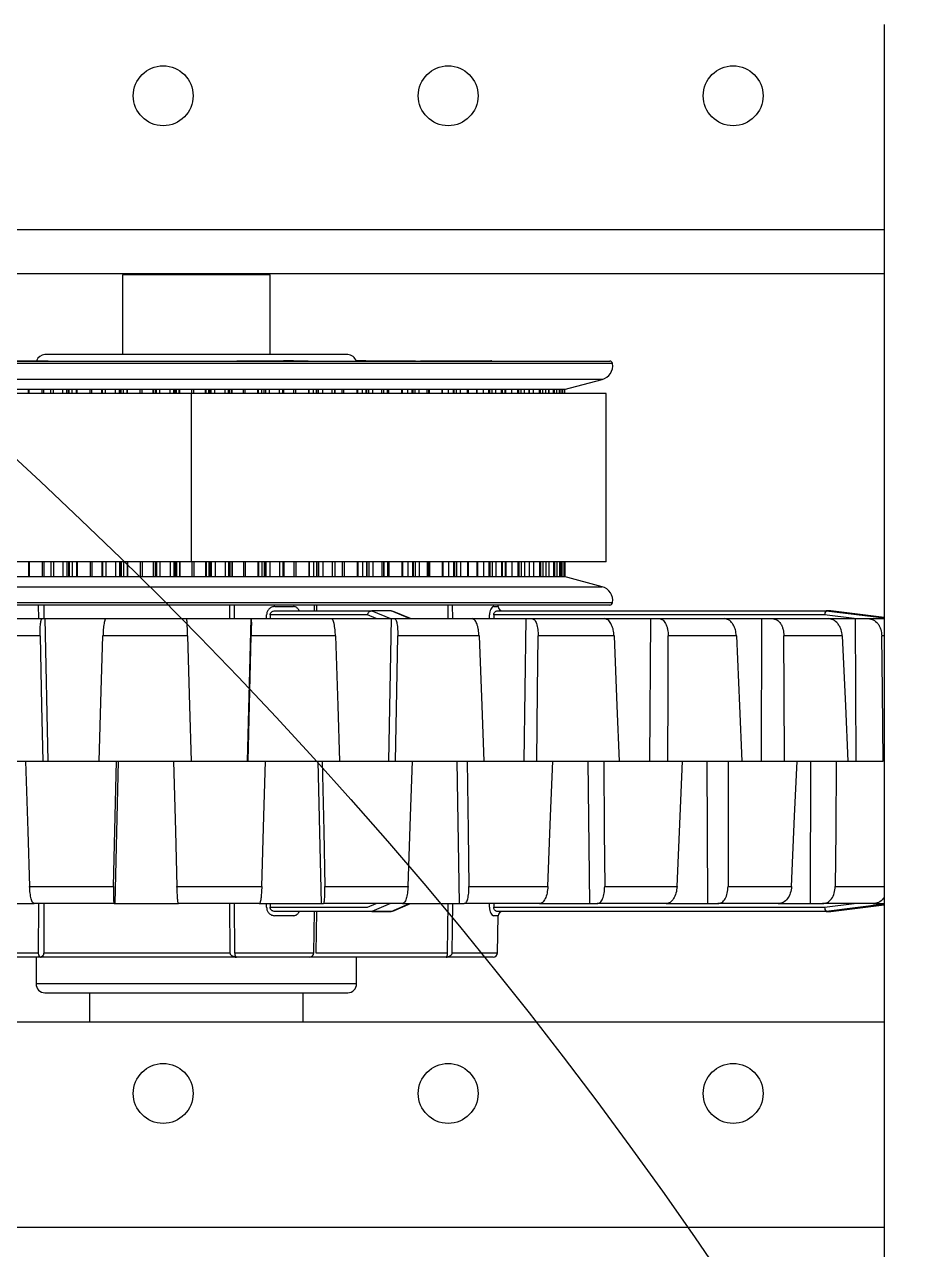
# Model space of a CAD drawing. Header units: inches. Extents: x 0 to 11, y 0 to 8.4.
# Drawn here: x 5.054 to 5.3166, y 6.4879 to 6.846 of the extents above; entities that cross this region are included whole.
import ezdxf

# ---------------------------------------------------------------- set-up
doc = ezdxf.new("R2010")
doc.units = ezdxf.units.IN
doc.header["$MEASUREMENT"] = 0
doc.layers.add('OBJ', color=50, linetype='Continuous')

msp = doc.modelspace()

# ---------------------------------------------------------------- linework, layer by layer
at = {"color": 7, "linetype": 'Continuous', "lineweight": 25}
for p, q in [((5.30534644, 6.84597753), (5.30534644, 4.59597753)), ((5.30534644, 6.78597753), (2.96701311, 6.78597753)), ((5.30534644, 6.77306086), (2.96701311, 6.77306086)), ((5.08260947, 6.77279003), (5.08260947, 6.74945669)), ((5.12577614, 6.77279003), (5.08260947, 6.77279003)), ((5.08856781, 6.77306086), (5.08856781, 6.77279003)), ((5.11981781, 6.77279003), (5.11981781, 6.77306086)), ((5.12577614, 6.74945669), (5.12577614, 6.77279003)), ((4.9833032, 6.74758169), (5.22508241, 6.74758169)), ((5.04631008, 6.74766503), (5.05524028, 6.74766503)), ((5.05524028, 6.74766503), (5.06087146, 6.74766503)), ((5.14846364, 6.74945669), (5.05992197, 6.74945669)), ((5.1160362, 6.74766503), (5.1208217, 6.74766503)), ((5.1208217, 6.74766503), (5.12968375, 6.74766503)), ((5.12968375, 6.74766503), (5.12974525, 6.74758853)), ((5.13227851, 6.74766503), (5.12968375, 6.74766503)), ((5.12974525, 6.74758169), (5.12974525, 6.74758853)), ((5.13264644, 6.74766503), (5.13227851, 6.74766503)), ((5.13264644, 6.74766503), (5.13685777, 6.74766503)), ((5.13270794, 6.74758853), (5.13264644, 6.74766503)), ((5.13270794, 6.74758169), (5.13270794, 6.74758853)), ((5.15139231, 6.74766503), (5.15095829, 6.74766503)), ((5.15376257, 6.74766503), (5.15133926, 6.74766503)), ((5.15369002, 6.74758853), (5.15376257, 6.74766503)), ((5.15369002, 6.74758169), (5.15369002, 6.74758853)), ((5.15376257, 6.74766503), (5.16269278, 6.74766503)), ((5.16269278, 6.74766503), (5.16832395, 6.74766503)), ((5.16969501, 6.74758853), (5.16982906, 6.74766503)), ((5.16982906, 6.74766503), (5.17454794, 6.74766503)), ((5.17454794, 6.74766503), (5.18495284, 6.74766503)), ((5.18495284, 6.74766503), (5.19037076, 6.74766503)), ((5.19037076, 6.74766503), (5.19050481, 6.74758853)), ((5.19052918, 6.74766503), (5.19037076, 6.74766503)), ((5.19050481, 6.74758169), (5.19050481, 6.74758853)), ((5.19066322, 6.74758853), (5.19052918, 6.74766503)), ((5.19066322, 6.74758169), (5.19066322, 6.74758853)), ((5.22256912, 6.74687578), (4.98247967, 6.74687578)), ((5.22590595, 6.74687578), (5.22256912, 6.74687578)), ((5.21961319, 6.742214), (4.98551893, 6.742214)), ((5.21179879, 6.73924836), (5.22286669, 6.742214)), ((5.22286669, 6.742214), (5.21961319, 6.742214)), ((5.10274798, 6.73806299), (4.49356937, 6.73806299)), ((5.06184395, 6.73924836), (5.05131486, 6.73924836)), ((5.05513147, 6.73806299), (5.05513147, 6.73924836)), ((5.0553063, 6.73806299), (5.0553063, 6.73924836)), ((5.05912715, 6.73806299), (5.05912715, 6.73924836)), ((5.05962019, 6.73806299), (5.05962019, 6.73924836)), ((5.06159915, 6.73924836), (5.06159915, 6.73806299)), ((5.06164137, 6.73806299), (5.06164137, 6.73924836)), ((5.06240251, 6.73924836), (5.06184395, 6.73924836)), ((5.0651555, 6.73924836), (5.06240251, 6.73924836)), ((5.06240251, 6.73806299), (5.06240251, 6.73924836)), ((5.06587333, 6.73924836), (5.0651555, 6.73924836)), ((5.0651555, 6.73806299), (5.0651555, 6.73924836)), ((5.07706056, 6.73924836), (5.06587333, 6.73924836)), ((5.06635785, 6.73806299), (5.06635785, 6.73924836)), ((5.06684508, 6.73806299), (5.06684508, 6.73924836)), ((5.06698154, 6.73806299), (5.06698154, 6.73924836)), ((5.06788697, 6.73806299), (5.06788697, 6.73924836)), ((5.06915724, 6.73806299), (5.06915724, 6.73924836)), ((5.06931945, 6.73806299), (5.06931945, 6.73924836)), ((5.07312558, 6.73806299), (5.07312558, 6.73924836)), ((5.07364944, 6.73806299), (5.07364944, 6.73924836)), ((5.0765266, 6.73806299), (5.0765266, 6.73924836)), ((5.07660251, 6.73806299), (5.07660251, 6.73924836)), ((5.07665569, 6.73806299), (5.07665569, 6.73924836)), ((5.07678758, 6.73806299), (5.07678758, 6.73924836)), ((5.0776807, 6.73924836), (5.07706056, 6.73924836)), ((5.08056886, 6.73924836), (5.0776807, 6.73924836)), ((5.0776807, 6.73806299), (5.0776807, 6.73924836)), ((5.08128779, 6.73924836), (5.08056886, 6.73924836)), ((5.08056886, 6.73806299), (5.08056886, 6.73924836)), ((5.09288325, 6.73924836), (5.08128779, 6.73924836)), ((5.08173566, 6.73806299), (5.08173566, 6.73924836)), ((5.08214939, 6.73806299), (5.08214939, 6.73924836)), ((5.08224519, 6.73806299), (5.08224519, 6.73924836)), ((5.082902, 6.73806299), (5.082902, 6.73924836)), ((5.08396565, 6.73806299), (5.08396565, 6.73924836)), ((5.08411161, 6.73806299), (5.08411161, 6.73924836)), ((5.087818, 6.73806299), (5.087818, 6.73924836)), ((5.08836098, 6.73806299), (5.08836098, 6.73924836)), ((5.09158175, 6.73806299), (5.09158175, 6.73924836)), ((5.0916826, 6.73806299), (5.0916826, 6.73924836)), ((5.09223145, 6.73806299), (5.09223145, 6.73924836)), ((5.09231507, 6.73806299), (5.09231507, 6.73924836)), ((5.092318, 6.73806299), (5.092318, 6.73924836)), ((5.09254597, 6.73806299), (5.09254597, 6.73924836)), ((5.09355111, 6.73924836), (5.09288325, 6.73924836)), ((5.09650995, 6.73924836), (5.09355111, 6.73924836)), ((5.09355111, 6.73806299), (5.09355111, 6.73924836)), ((5.09721392, 6.73924836), (5.09650995, 6.73924836)), ((5.09650995, 6.73806299), (5.09650995, 6.73924836)), ((5.10895858, 6.73924836), (5.09721392, 6.73924836)), ((5.09761512, 6.73806299), (5.09761512, 6.73924836)), ((5.09794611, 6.73806299), (5.09794611, 6.73924836)), ((5.09799911, 6.73806299), (5.09799911, 6.73924836)), ((5.09839263, 6.73806299), (5.09839263, 6.73924836)), ((5.0992259, 6.73806299), (5.0992259, 6.73924836)), ((5.09935235, 6.73806299), (5.09935235, 6.73924836)), ((5.10274798, 6.6888504), (5.10274798, 6.73806299)), ((5.22406781, 6.73806299), (5.10274798, 6.73806299)), ((5.10287621, 6.73806299), (5.10287621, 6.73924836)), ((5.10342618, 6.73806299), (5.10342618, 6.73924836)), ((5.10691862, 6.73806299), (5.10691862, 6.73924836)), ((5.10704215, 6.73806299), (5.10704215, 6.73924836)), ((5.10784213, 6.73806299), (5.10784213, 6.73924836)), ((5.10819857, 6.73806299), (5.10819857, 6.73924836)), ((5.10824556, 6.73806299), (5.10824556, 6.73924836)), ((5.10856454, 6.73806299), (5.10856454, 6.73924836)), ((5.10965925, 6.73924836), (5.10895858, 6.73924836)), ((5.11262266, 6.73924836), (5.10965925, 6.73924836)), ((5.10965925, 6.73806299), (5.10965925, 6.73924836)), ((5.11329594, 6.73924836), (5.11262266, 6.73924836)), ((5.11262266, 6.73806299), (5.11262266, 6.73924836)), ((5.12492746, 6.73924836), (5.11329594, 6.73924836)), ((5.11364151, 6.73806299), (5.11364151, 6.73924836)), ((5.11388237, 6.73806299), (5.11388237, 6.73924836)), ((5.11389139, 6.73806299), (5.11389139, 6.73924836)), ((5.11401282, 6.73806299), (5.11401282, 6.73924836)), ((5.1145971, 6.73806299), (5.1145971, 6.73924836)), ((5.11470122, 6.73806299), (5.11470122, 6.73924836)), ((5.11796382, 6.73806299), (5.11796382, 6.73924836)), ((5.1185085, 6.73806299), (5.1185085, 6.73924836)), ((5.12219459, 6.73806299), (5.12219459, 6.73924836)), ((5.12233805, 6.73806299), (5.12233805, 6.73924836)), ((5.12337128, 6.73806299), (5.12337128, 6.73924836)), ((5.12399258, 6.73806299), (5.12399258, 6.73924836)), ((5.1240826, 6.73806299), (5.1240826, 6.73924836)), ((5.12448544, 6.73806299), (5.12448544, 6.73924836)), ((5.12564528, 6.73924836), (5.12492746, 6.73924836)), ((5.12854705, 6.73924836), (5.12564528, 6.73924836)), ((5.12564528, 6.73806299), (5.12564528, 6.73924836)), ((5.12917461, 6.73924836), (5.12854705, 6.73924836)), ((5.12854705, 6.73806299), (5.12854705, 6.73924836)), ((5.14043315, 6.73924836), (5.12917461, 6.73924836)), ((5.12945684, 6.73806299), (5.12945684, 6.73924836)), ((5.12960218, 6.73806299), (5.12960218, 6.73924836)), ((5.12973589, 6.73806299), (5.12973589, 6.73924836)), ((5.12981535, 6.73806299), (5.12981535, 6.73924836)), ((5.13274382, 6.73806299), (5.13274382, 6.73924836)), ((5.13327103, 6.73806299), (5.13327103, 6.73924836)), ((5.13706844, 6.73806299), (5.13706844, 6.73924836)), ((5.13722862, 6.73806299), (5.13722862, 6.73924836)), ((5.13847203, 6.73806299), (5.13847203, 6.73924836)), ((5.1393443, 6.73806299), (5.1393443, 6.73924836)), ((5.13947533, 6.73806299), (5.13947533, 6.73924836)), ((5.13995305, 6.73806299), (5.13995305, 6.73924836)), ((5.14115209, 6.73924836), (5.14043315, 6.73924836)), ((5.14392742, 6.73924836), (5.14115209, 6.73924836)), ((5.14115209, 6.73806299), (5.14115209, 6.73924836)), ((5.14449523, 6.73924836), (5.14392742, 6.73924836)), ((5.14392742, 6.73806299), (5.14392742, 6.73924836)), ((5.1551293, 6.73924836), (5.14449523, 6.73924836)), ((5.14470781, 6.73806299), (5.14470781, 6.73924836)), ((5.14475987, 6.73806299), (5.14475987, 6.73924836)), ((5.14688604, 6.73806299), (5.14688604, 6.73924836)), ((5.147384, 6.73806299), (5.147384, 6.73924836)), ((5.1512079, 6.73806299), (5.1512079, 6.73924836)), ((5.15138122, 6.73806299), (5.15138122, 6.73924836)), ((5.15280703, 6.73806299), (5.15280703, 6.73924836)), ((5.1539108, 6.73806299), (5.1539108, 6.73924836)), ((5.1540799, 6.73806299), (5.1540799, 6.73924836)), ((5.15462183, 6.73806299), (5.15462183, 6.73924836)), ((5.15583329, 6.73924836), (5.1551293, 6.73924836)), ((5.15842018, 6.73924836), (5.15583329, 6.73924836)), ((5.15583329, 6.73806299), (5.15583329, 6.73924836)), ((5.15891557, 6.73924836), (5.15842018, 6.73924836)), ((5.15842018, 6.73806299), (5.15842018, 6.73924836)), ((5.1686876, 6.73924836), (5.15891557, 6.73924836)), ((5.15905374, 6.73806299), (5.15905374, 6.73924836)), ((5.15905771, 6.73806299), (5.15905771, 6.73924836)), ((5.16007455, 6.73806299), (5.16007455, 6.73924836)), ((5.16053215, 6.73806299), (5.16053215, 6.73924836)), ((5.16429711, 6.73806299), (5.16429711, 6.73924836)), ((5.16447971, 6.73806299), (5.16447971, 6.73924836)), ((5.16605607, 6.73806299), (5.16605607, 6.73924836)), ((5.16736667, 6.73806299), (5.16736667, 6.73924836)), ((5.16757008, 6.73806299), (5.16757008, 6.73924836)), ((5.1681641, 6.73806299), (5.1681641, 6.73924836)), ((5.16936093, 6.73924836), (5.1686876, 6.73924836)), ((5.17170159, 6.73924836), (5.16936093, 6.73924836)), ((5.16936093, 6.73806299), (5.16936093, 6.73924836)), ((5.17211348, 6.73924836), (5.17170159, 6.73924836)), ((5.17170159, 6.73806299), (5.17170159, 6.73924836)), ((5.1808052, 6.73924836), (5.17211348, 6.73924836)), ((5.17217966, 6.73806299), (5.17217966, 6.73924836)), ((5.17242178, 6.73806299), (5.17242178, 6.73924836)), ((5.1760437, 6.73806299), (5.1760437, 6.73924836)), ((5.17623149, 6.73806299), (5.17623149, 6.73924836)), ((5.17792318, 6.73806299), (5.17792318, 6.73924836)), ((5.17941135, 6.73806299), (5.17941135, 6.73924836)), ((5.17964452, 6.73806299), (5.17964452, 6.73924836)), ((5.18027737, 6.73806299), (5.18027737, 6.73924836)), ((5.18143282, 6.73924836), (5.1808052, 6.73924836)), ((5.18347496, 6.73924836), (5.18143282, 6.73924836)), ((5.18143282, 6.73806299), (5.18143282, 6.73924836)), ((5.18379416, 6.73924836), (5.18347496, 6.73924836)), ((5.18347496, 6.73806299), (5.18347496, 6.73924836)), ((5.19121141, 6.73924836), (5.18379416, 6.73924836)), ((5.18381336, 6.73806299), (5.18381336, 6.73924836)), ((5.18618526, 6.73806299), (5.18618526, 6.73924836)), ((5.18637404, 6.73806299), (5.18637404, 6.73924836)), ((5.18814329, 6.73806299), (5.18814329, 6.73924836)), ((5.18977577, 6.73806299), (5.18977577, 6.73924836)), ((5.19003349, 6.73806299), (5.19003349, 6.73924836)), ((5.19069103, 6.73806299), (5.19069103, 6.73924836)), ((5.1917793, 6.73924836), (5.19121141, 6.73924836)), ((5.1934773, 6.73924836), (5.1917793, 6.73924836)), ((5.1917793, 6.73806299), (5.1917793, 6.73924836)), ((5.19369668, 6.73924836), (5.1934773, 6.73924836)), ((5.1934773, 6.73806299), (5.1934773, 6.73924836)), ((5.19967377, 6.73924836), (5.19369668, 6.73924836)), ((5.19369704, 6.73806299), (5.19369704, 6.73924836)), ((5.19449524, 6.73806299), (5.19449524, 6.73924836)), ((5.1946808, 6.73806299), (5.1946808, 6.73924836)), ((5.19648807, 6.73806299), (5.19648807, 6.73924836)), ((5.1982284, 6.73806299), (5.1982284, 6.73924836)), ((5.19850492, 6.73806299), (5.19850492, 6.73924836)), ((5.19917246, 6.73806299), (5.19917246, 6.73924836)), ((5.20016924, 6.73924836), (5.19967377, 6.73924836)), ((5.20148518, 6.73924836), (5.20016924, 6.73924836)), ((5.20016924, 6.73806299), (5.20016924, 6.73924836)), ((5.20160992, 6.73924836), (5.20148518, 6.73924836)), ((5.20148518, 6.73806299), (5.20148518, 6.73924836)), ((5.20600323, 6.73924836), (5.20159982, 6.73924836)), ((5.20160992, 6.73806299), (5.20160992, 6.73924836)), ((5.20277114, 6.73806299), (5.20277114, 6.73924836)), ((5.20458044, 6.73806299), (5.20458044, 6.73924836)), ((5.20486958, 6.73806299), (5.20486958, 6.73924836)), ((5.20553221, 6.73806299), (5.20553221, 6.73924836)), ((5.20641523, 6.73924836), (5.20600323, 6.73924836)), ((5.2073197, 6.73924836), (5.20641523, 6.73924836)), ((5.20641523, 6.73806299), (5.20641523, 6.73924836)), ((5.20737522, 6.73924836), (5.2073197, 6.73924836)), ((5.2073197, 6.73806299), (5.2073197, 6.73924836)), ((5.21005842, 6.73924836), (5.20732706, 6.73924836)), ((5.20737522, 6.73806299), (5.20737522, 6.73924836)), ((5.20868998, 6.73806299), (5.20868998, 6.73924836)), ((5.20898528, 6.73806299), (5.20898528, 6.73924836)), ((5.2096282, 6.73806299), (5.2096282, 6.73924836)), ((5.21037773, 6.73924836), (5.21005842, 6.73924836)), ((5.21085054, 6.73924836), (5.21037773, 6.73924836)), ((5.21037773, 6.73806299), (5.21037773, 6.73924836)), ((5.21086417, 6.73924836), (5.21085054, 6.73924836)), ((5.21085054, 6.73806299), (5.21085054, 6.73924836)), ((5.21086417, 6.73806299), (5.21086417, 6.73924836)), ((5.21174875, 6.73924836), (5.21086417, 6.73924836)), ((5.21136894, 6.73806299), (5.21136894, 6.73924836)), ((5.21196824, 6.73924836), (5.21174875, 6.73924836)), ((5.21196824, 6.73924836), (5.21199947, 6.73924836)), ((5.21196824, 6.73806299), (5.21196824, 6.73924836)), ((5.21199947, 6.73806299), (5.21199947, 6.73924836)), ((5.22406781, 6.6888504), (5.22406781, 6.73806299)), ((5.10274798, 6.6888504), (4.49356937, 6.6888504)), ((5.05513906, 6.6888504), (5.05513906, 6.68458169)), ((5.05531389, 6.6888504), (5.05531389, 6.68458169)), ((5.05913475, 6.6888504), (5.05913475, 6.68458169)), ((5.05962782, 6.6888504), (5.05962782, 6.68458169)), ((5.06160738, 6.6888504), (5.06160738, 6.68458169)), ((5.06164964, 6.6888504), (5.06164964, 6.68458169)), ((5.06241086, 6.6888504), (5.06241086, 6.68458169)), ((5.06516394, 6.6888504), (5.06516394, 6.68458169)), ((5.06636628, 6.6888504), (5.06636628, 6.68458169)), ((5.06685347, 6.6888504), (5.06685347, 6.68458169)), ((5.06698991, 6.6888504), (5.06698991, 6.68458169)), ((5.0678952, 6.6888504), (5.0678952, 6.68458169)), ((5.06916537, 6.6888504), (5.06916537, 6.68458169)), ((5.06932757, 6.6888504), (5.06932757, 6.68458169)), ((5.07313366, 6.6888504), (5.07313366, 6.68458169)), ((5.07365754, 6.6888504), (5.07365754, 6.68458169)), ((5.07653491, 6.6888504), (5.07653491, 6.68458169)), ((5.07661083, 6.6888504), (5.07661083, 6.68458169)), ((5.07666435, 6.6888504), (5.07666435, 6.68458169)), ((5.07679629, 6.6888504), (5.07679629, 6.68458169)), ((5.07768947, 6.6888504), (5.07768947, 6.68458169)), ((5.0805777, 6.6888504), (5.0805777, 6.68458169)), ((5.08174446, 6.6888504), (5.08174446, 6.68458169)), ((5.08215815, 6.6888504), (5.08215815, 6.68458169)), ((5.08225393, 6.6888504), (5.08225393, 6.68458169)), ((5.08291059, 6.6888504), (5.08291059, 6.68458169)), ((5.08397412, 6.6888504), (5.08397412, 6.68458169)), ((5.08412007, 6.6888504), (5.08412007, 6.68458169)), ((5.08782638, 6.6888504), (5.08782638, 6.68458169)), ((5.08836937, 6.6888504), (5.08836937, 6.68458169)), ((5.09159032, 6.6888504), (5.09159032, 6.68458169)), ((5.09169118, 6.6888504), (5.09169118, 6.68458169)), ((5.09224017, 6.6888504), (5.09224017, 6.68458169)), ((5.0923269, 6.6888504), (5.0923269, 6.68458169)), ((5.09255493, 6.6888504), (5.09255493, 6.68458169)), ((5.09356013, 6.6888504), (5.09356013, 6.68458169)), ((5.09651898, 6.6888504), (5.09651898, 6.68458169)), ((5.09762411, 6.6888504), (5.09762411, 6.68458169)), ((5.09795505, 6.6888504), (5.09795505, 6.68458169)), ((5.09800803, 6.6888504), (5.09800803, 6.68458169)), ((5.09840139, 6.6888504), (5.09840139, 6.68458169)), ((5.09923453, 6.6888504), (5.09923453, 6.68458169)), ((5.09936097, 6.6888504), (5.09936097, 6.68458169)), ((5.22406781, 6.6888504), (5.10274798, 6.6888504)), ((5.1028847, 6.6888504), (5.1028847, 6.68458169)), ((5.10343467, 6.6888504), (5.10343467, 6.68458169)), ((5.10692724, 6.6888504), (5.10692724, 6.68458169)), ((5.10705079, 6.6888504), (5.10705079, 6.68458169)), ((5.1078509, 6.6888504), (5.1078509, 6.68458169)), ((5.10820749, 6.6888504), (5.10820749, 6.68458169)), ((5.10825451, 6.6888504), (5.10825451, 6.68458169)), ((5.10857354, 6.6888504), (5.10857354, 6.68458169)), ((5.10966829, 6.6888504), (5.10966829, 6.68458169)), ((5.11263168, 6.6888504), (5.11263168, 6.68458169)), ((5.11365049, 6.6888504), (5.11365049, 6.68458169)), ((5.11389129, 6.6888504), (5.11389129, 6.68458169)), ((5.11390028, 6.6888504), (5.11390028, 6.68458169)), ((5.11402156, 6.6888504), (5.11402156, 6.68458169)), ((5.1146057, 6.6888504), (5.1146057, 6.68458169)), ((5.11470981, 6.6888504), (5.11470981, 6.68458169)), ((5.11797224, 6.6888504), (5.11797224, 6.68458169)), ((5.11851691, 6.6888504), (5.11851691, 6.68458169)), ((5.12220309, 6.6888504), (5.12220309, 6.68458169)), ((5.12234656, 6.6888504), (5.12234656, 6.68458169)), ((5.12337991, 6.6888504), (5.12337991, 6.68458169)), ((5.12400136, 6.6888504), (5.12400136, 6.68458169)), ((5.1240914, 6.6888504), (5.1240914, 6.68458169)), ((5.12449429, 6.6888504), (5.12449429, 6.68458169)), ((5.12565415, 6.6888504), (5.12565415, 6.68458169)), ((5.12855587, 6.6888504), (5.12855587, 6.68458169)), ((5.12946559, 6.6888504), (5.12946559, 6.68458169)), ((5.12961088, 6.6888504), (5.12961088, 6.68458169)), ((5.12974426, 6.6888504), (5.12974426, 6.68458169)), ((5.12982371, 6.6888504), (5.12982371, 6.68458169)), ((5.13275197, 6.6888504), (5.13275197, 6.68458169)), ((5.13327916, 6.6888504), (5.13327916, 6.68458169)), ((5.13707661, 6.6888504), (5.13707661, 6.68458169)), ((5.1372368, 6.6888504), (5.1372368, 6.68458169)), ((5.13848032, 6.6888504), (5.13848032, 6.68458169)), ((5.13935273, 6.6888504), (5.13935273, 6.68458169)), ((5.13948378, 6.6888504), (5.13948378, 6.68458169)), ((5.13996154, 6.6888504), (5.13996154, 6.68458169)), ((5.14116059, 6.6888504), (5.14116059, 6.68458169)), ((5.14393584, 6.6888504), (5.14393584, 6.68458169)), ((5.14471615, 6.6888504), (5.14471615, 6.68458169)), ((5.14476817, 6.68458169), (5.14476817, 6.6888504)), ((5.14689374, 6.6888504), (5.14689374, 6.68458169)), ((5.14739168, 6.6888504), (5.14739168, 6.68458169)), ((5.15121557, 6.6888504), (5.15121557, 6.68458169)), ((5.1513889, 6.6888504), (5.1513889, 6.68458169)), ((5.1528148, 6.6888504), (5.1528148, 6.68458169)), ((5.15391869, 6.6888504), (5.15391869, 6.68458169)), ((5.15408782, 6.6888504), (5.15408782, 6.68458169)), ((5.15462977, 6.6888504), (5.15462977, 6.68458169)), ((5.15584124, 6.6888504), (5.15584124, 6.68458169)), ((5.158428, 6.6888504), (5.158428, 6.68458169)), ((5.15906148, 6.6888504), (5.15906148, 6.68458169)), ((5.15906544, 6.68458169), (5.15906544, 6.6888504)), ((5.16008163, 6.6888504), (5.16008163, 6.68458169)), ((5.16053921, 6.6888504), (5.16053921, 6.68458169)), ((5.16430411, 6.6888504), (5.16430411, 6.68458169)), ((5.16448671, 6.6888504), (5.16448671, 6.68458169)), ((5.16606314, 6.6888504), (5.16606314, 6.68458169)), ((5.16737386, 6.6888504), (5.16737386, 6.68458169)), ((5.16757729, 6.6888504), (5.16757729, 6.68458169)), ((5.16817133, 6.6888504), (5.16817133, 6.68458169)), ((5.16936814, 6.6888504), (5.16936814, 6.68458169)), ((5.17170865, 6.6888504), (5.17170865, 6.68458169)), ((5.17218664, 6.68458169), (5.17218664, 6.6888504)), ((5.17242805, 6.6888504), (5.17242805, 6.68458169)), ((5.17604987, 6.6888504), (5.17604987, 6.68458169)), ((5.17623766, 6.6888504), (5.17623766, 6.68458169)), ((5.17792941, 6.6888504), (5.17792941, 6.68458169)), ((5.17941766, 6.6888504), (5.17941766, 6.68458169)), ((5.17965085, 6.6888504), (5.17965085, 6.68458169)), ((5.18028371, 6.6888504), (5.18028371, 6.68458169)), ((5.18143914, 6.6888504), (5.18143914, 6.68458169)), ((5.1834811, 6.6888504), (5.1834811, 6.68458169)), ((5.18381942, 6.68458169), (5.18381942, 6.6888504)), ((5.18619046, 6.6888504), (5.18619046, 6.68458169)), ((5.18637924, 6.6888504), (5.18637924, 6.68458169)), ((5.18814852, 6.6888504), (5.18814852, 6.68458169)), ((5.18978107, 6.6888504), (5.18978107, 6.68458169)), ((5.1900388, 6.6888504), (5.1900388, 6.68458169)), ((5.19069635, 6.6888504), (5.19069635, 6.68458169)), ((5.19178458, 6.6888504), (5.19178458, 6.68458169)), ((5.19348238, 6.6888504), (5.19348238, 6.68458169)), ((5.19370206, 6.68458169), (5.19370206, 6.6888504)), ((5.19449935, 6.6888504), (5.19449935, 6.68458169)), ((5.19468491, 6.6888504), (5.19468491, 6.68458169)), ((5.19649219, 6.6888504), (5.19649219, 6.68458169)), ((5.19823257, 6.6888504), (5.19823257, 6.68458169)), ((5.1985091, 6.6888504), (5.1985091, 6.68458169)), ((5.19917664, 6.6888504), (5.19917664, 6.68458169)), ((5.20017336, 6.6888504), (5.20017336, 6.68458169)), ((5.20148908, 6.6888504), (5.20148908, 6.68458169)), ((5.20161377, 6.68458169), (5.20161377, 6.6888504)), ((5.20277406, 6.6888504), (5.20277406, 6.68458169)), ((5.20458338, 6.6888504), (5.20458338, 6.68458169)), ((5.20487253, 6.6888504), (5.20487253, 6.68458169)), ((5.20553515, 6.6888504), (5.20553515, 6.68458169)), ((5.2064181, 6.6888504), (5.2064181, 6.68458169)), ((5.20732234, 6.6888504), (5.20732234, 6.68458169)), ((5.20737783, 6.68458169), (5.20737783, 6.6888504)), ((5.20869164, 6.6888504), (5.20869164, 6.68458169)), ((5.20898694, 6.6888504), (5.20898694, 6.68458169)), ((5.20962984, 6.6888504), (5.20962984, 6.68458169)), ((5.21037929, 6.6888504), (5.21037929, 6.68458169)), ((5.21085186, 6.6888504), (5.21085186, 6.68458169)), ((5.21086547, 6.68458169), (5.21086547, 6.6888504)), ((5.21136924, 6.6888504), (5.21136924, 6.68458169)), ((5.21196846, 6.6888504), (5.21196846, 6.68458169)), ((5.21199947, 6.68458169), (5.21199947, 6.6888504)), ((5.05132273, 6.68458169), (5.06185226, 6.68458169)), ((5.06185226, 6.68458169), (5.06241086, 6.68458169)), ((5.06241086, 6.68458169), (5.06516394, 6.68458169)), ((5.06516394, 6.68458169), (5.06588177, 6.68458169)), ((5.06588177, 6.68458169), (5.0770693, 6.68458169)), ((5.0770693, 6.68458169), (5.07768947, 6.68458169)), ((5.07768947, 6.68458169), (5.0805777, 6.68458169)), ((5.0805777, 6.68458169), (5.08129662, 6.68458169)), ((5.08129662, 6.68458169), (5.09289224, 6.68458169)), ((5.09289224, 6.68458169), (5.09356013, 6.68458169)), ((5.09356013, 6.68458169), (5.09651898, 6.68458169)), ((5.09651898, 6.68458169), (5.09722294, 6.68458169)), ((5.09722294, 6.68458169), (5.10896761, 6.68458169)), ((5.10896761, 6.68458169), (5.10966829, 6.68458169)), ((5.10966829, 6.68458169), (5.11263168, 6.68458169)), ((5.11263168, 6.68458169), (5.11330495, 6.68458169)), ((5.11330495, 6.68458169), (5.12493632, 6.68458169)), ((5.12493632, 6.68458169), (5.12565415, 6.68458169)), ((5.12565415, 6.68458169), (5.12855587, 6.68458169)), ((5.12855587, 6.68458169), (5.1291834, 6.68458169)), ((5.1291834, 6.68458169), (5.14044166, 6.68458169)), ((5.14044166, 6.68458169), (5.14116059, 6.68458169)), ((5.14116059, 6.68458169), (5.14393584, 6.68458169)), ((5.14393584, 6.68458169), (5.14450361, 6.68458169)), ((5.14450361, 6.68458169), (5.15513726, 6.68458169)), ((5.15513726, 6.68458169), (5.15584124, 6.68458169)), ((5.15584124, 6.68458169), (5.158428, 6.68458169)), ((5.158428, 6.68458169), (5.15892335, 6.68458169)), ((5.15892335, 6.68458169), (5.16869484, 6.68458169)), ((5.16869484, 6.68458169), (5.16936814, 6.68458169)), ((5.16936814, 6.68458169), (5.17170865, 6.68458169)), ((5.17170865, 6.68458169), (5.17212049, 6.68458169)), ((5.17212049, 6.68458169), (5.18081155, 6.68458169)), ((5.18081155, 6.68458169), (5.18143914, 6.68458169)), ((5.18143914, 6.68458169), (5.1834811, 6.68458169)), ((5.1834811, 6.68458169), (5.18380024, 6.68458169)), ((5.18380024, 6.68458169), (5.19121673, 6.68458169)), ((5.19121673, 6.68458169), (5.19178458, 6.68458169)), ((5.19178458, 6.68458169), (5.19348238, 6.68458169)), ((5.19348238, 6.68458169), (5.19370169, 6.68458169)), ((5.19370169, 6.68458169), (5.19967793, 6.68458169)), ((5.19967793, 6.68458169), (5.20017336, 6.68458169)), ((5.20017336, 6.68458169), (5.20148908, 6.68458169)), ((5.20148908, 6.68458169), (5.20161377, 6.68458169)), ((5.20160366, 6.68458169), (5.20600616, 6.68458169)), ((5.20600616, 6.68458169), (5.2064181, 6.68458169)), ((5.2064181, 6.68458169), (5.20732234, 6.68458169)), ((5.20732234, 6.68458169), (5.20737783, 6.68458169)), ((5.20732964, 6.68458169), (5.21006004, 6.68458169)), ((5.21006004, 6.68458169), (5.21037929, 6.68458169)), ((5.21037929, 6.68458169), (5.21085186, 6.68458169)), ((5.21085186, 6.68458169), (5.21086547, 6.68458169)), ((5.21086547, 6.68458169), (5.21174903, 6.68458169)), ((5.21174903, 6.68458169), (5.21196846, 6.68458169)), ((5.22286669, 6.68161606), (5.21179879, 6.68458169)), ((5.21196846, 6.68458169), (5.21199947, 6.68458169)), ((4.98551893, 6.68161606), (5.22286669, 6.68161606)), ((4.98247967, 6.67695428), (5.22590595, 6.67695428)), ((5.22177053, 6.67624836), (4.9833032, 6.67624836)), ((5.05810187, 6.67229003), (5.05809498, 6.67624836)), ((5.05956737, 6.67624836), (5.05956987, 6.67229003)), ((5.11396596, 6.67229003), (5.11400672, 6.67624836)), ((5.11529507, 6.67624836), (5.11525173, 6.67229003)), ((5.12713227, 6.67580988), (5.13260329, 6.67580988)), ((5.13878305, 6.67458169), (5.13875395, 6.67624836)), ((5.13931129, 6.67624836), (5.13934278, 6.67458169)), ((5.17784402, 6.67229003), (5.17779975, 6.67624836)), ((5.17906419, 6.67624836), (5.1791036, 6.67229003)), ((5.19115547, 6.67580988), (5.19248233, 6.67580988)), ((5.19248233, 6.67580988), (5.19247467, 6.67624836)), ((5.22508241, 6.67624836), (5.22177053, 6.67624836)), ((5.0361545, 6.67229003), (5.05914551, 6.67229003)), ((5.05914551, 6.67229003), (5.05985619, 6.67229003)), ((5.05985619, 6.67229003), (5.06077526, 6.63062336)), ((5.05985619, 6.67229003), (5.07779009, 6.67229003)), ((5.07779009, 6.67229003), (5.10138606, 6.67229003)), ((5.10138606, 6.67229003), (5.12009634, 6.67229003)), ((5.12009634, 6.67229003), (5.11903532, 6.63062336)), ((5.12009634, 6.67229003), (5.12022792, 6.67229003)), ((5.12022792, 6.67229003), (5.14371189, 6.67229003)), ((5.12473124, 6.67229003), (5.12474443, 6.6733532)), ((5.12576835, 6.67335335), (5.1257541, 6.67229003)), ((5.15430254, 6.67335335), (5.12576835, 6.67335335)), ((5.12720088, 6.67458169), (5.15552127, 6.67458169)), ((5.14371189, 6.67229003), (5.16120869, 6.67229003)), ((5.15682348, 6.67229003), (5.15430254, 6.67335335)), ((5.15552112, 6.67458169), (5.16095421, 6.67229003)), ((5.15552127, 6.67458169), (5.15552112, 6.67458169)), ((5.16115388, 6.67458169), (5.15552127, 6.67458169)), ((5.16120869, 6.67229003), (5.16035834, 6.63062336)), ((5.16115403, 6.67458169), (5.16115388, 6.67458169)), ((5.16658712, 6.67229003), (5.16115403, 6.67458169)), ((5.16115403, 6.67458169), (5.16159699, 6.67448268)), ((5.16120869, 6.67229003), (5.16217853, 6.67229003)), ((5.16681862, 6.67229003), (5.16159913, 6.6744916)), ((5.16217853, 6.67229003), (5.18483695, 6.67229003)), ((5.18483695, 6.67229003), (5.20058864, 6.67229003)), ((5.1899194, 6.67229003), (5.18991143, 6.6733532)), ((5.28793955, 6.67335335), (5.19118469, 6.67335335)), ((5.19118469, 6.67335335), (5.19119198, 6.67229003)), ((5.19227051, 6.67458169), (5.28822756, 6.67458169)), ((5.20058864, 6.67229003), (5.19997479, 6.63062336)), ((5.20058864, 6.67229003), (5.20236727, 6.67229003)), ((5.20236727, 6.67229003), (5.22351167, 6.67229003)), ((5.22351167, 6.67229003), (5.23703966, 6.67229003)), ((5.23703966, 6.67229003), (5.23668095, 6.63062336)), ((5.23697195, 6.67458169), (5.23697206, 6.67458169)), ((5.23703966, 6.67229003), (5.23957303, 6.67229003)), ((5.23957303, 6.67229003), (5.25856096, 6.67229003)), ((5.25856096, 6.67229003), (5.26945418, 6.67229003)), ((5.26945418, 6.67229003), (5.26936153, 6.63062336)), ((5.26945418, 6.67229003), (5.27266534, 6.67229003)), ((5.27266534, 6.67229003), (5.28891984, 6.67229003)), ((5.29654326, 6.67229003), (5.28793955, 6.67335335)), ((5.28822756, 6.67458169), (5.28959368, 6.67458169)), ((5.28837266, 6.67457276), (5.30534644, 6.67247498)), ((5.28973878, 6.67457276), (5.28837266, 6.67457276)), ((5.28891984, 6.67229003), (5.29684733, 6.67229003)), ((5.30534644, 6.67264382), (5.28973878, 6.67457276)), ((5.28973878, 6.67457276), (5.289747, 6.67457226)), ((5.30534644, 6.67264433), (5.289747, 6.67457226)), ((5.29684733, 6.67229003), (5.29702354, 6.63062336)), ((5.29684733, 6.67229003), (5.30063868, 6.67229003)), ((5.30063868, 6.67229003), (5.30534644, 6.67229003)), ((5.05851023, 6.66726346), (5.0343802, 6.66726346)), ((5.10165936, 6.66726346), (5.07689441, 6.66726346)), ((5.14488547, 6.66726346), (5.12023807, 6.66726346)), ((5.18687515, 6.66726346), (5.1630942, 6.66726346)), ((5.22635257, 6.66726346), (5.20416064, 6.66726346)), ((5.26211823, 6.66726346), (5.24218962, 6.66726346)), ((5.29308541, 6.66726346), (5.27602562, 6.66726346)), ((5.30534644, 6.66726346), (5.30464058, 6.66726346)), ((5.03800307, 6.63062336), (5.05421314, 6.63062336)), ((5.05421314, 6.63062336), (5.05926633, 6.63062336)), ((5.05926633, 6.63062336), (5.0757524, 6.63062336)), ((5.0757524, 6.63062336), (5.08087151, 6.63062336)), ((5.08046505, 6.58895669), (5.08148864, 6.63062336)), ((5.08087151, 6.63062336), (5.09750811, 6.63062336)), ((5.09750811, 6.63062336), (5.10265418, 6.63062336)), ((5.10265418, 6.63062336), (5.11931469, 6.63062336)), ((5.11931469, 6.63062336), (5.12444856, 6.63062336)), ((5.12444856, 6.63062336), (5.14100619, 6.63062336)), ((5.14079179, 6.58895669), (5.13983245, 6.63062336)), ((5.14100619, 6.63062336), (5.14608878, 6.63062336)), ((5.14608878, 6.63062336), (5.16241751, 6.63062336)), ((5.16241751, 6.63062336), (5.16741015, 6.63062336)), ((5.16741015, 6.63062336), (5.18338571, 6.63062336)), ((5.18119167, 6.58895669), (5.18045677, 6.63062336)), ((5.18338571, 6.63062336), (5.18825039, 6.63062336)), ((5.18825039, 6.63062336), (5.2037512, 6.63062336)), ((5.2037512, 6.63062336), (5.2084509, 6.63062336)), ((5.2084509, 6.63062336), (5.22335899, 6.63062336)), ((5.21925198, 6.58895669), (5.21876385, 6.63062336)), ((5.22335899, 6.63062336), (5.22785795, 6.63062336)), ((5.22785795, 6.63062336), (5.24205986, 6.63062336)), ((5.24205986, 6.63062336), (5.24632383, 6.63062336)), ((5.24632383, 6.63062336), (5.25971148, 6.63062336)), ((5.25381628, 6.58895669), (5.25358974, 6.63062336)), ((5.25971148, 6.63062336), (5.26370801, 6.63062336)), ((5.26370801, 6.63062336), (5.2761795, 6.63062336)), ((5.2761795, 6.63062336), (5.27987818, 6.63062336)), ((5.27987818, 6.63062336), (5.2913386, 6.63062336)), ((5.28383435, 6.58895669), (5.28387629, 6.63062336)), ((5.2913386, 6.63062336), (5.29471128, 6.63062336)), ((5.29471128, 6.63062336), (5.30507341, 6.63062336)), ((5.05545183, 6.59398326), (5.0799927, 6.59398326)), ((5.09854475, 6.59398326), (5.12334529, 6.59398326)), ((5.14180928, 6.59398326), (5.16611595, 6.59398326)), ((5.18393085, 6.59398326), (5.2070051, 6.59398326)), ((5.22362962, 6.59398326), (5.24477034, 6.59398326)), ((5.25969937, 6.59398326), (5.27826422, 6.59398326)), ((5.29104413, 6.59398326), (5.30534644, 6.59398326)), ((5.03958477, 6.58895669), (5.05679192, 6.58895669)), ((5.08017439, 6.58895669), (5.05679192, 6.58895669)), ((5.05807681, 6.57455988), (5.05810142, 6.58895669)), ((5.05957024, 6.58895669), (5.05956078, 6.57455988)), ((5.08017439, 6.58895669), (5.08046505, 6.58895669)), ((5.08046505, 6.58895669), (5.09898921, 6.58895669)), ((5.12261909, 6.58895669), (5.09898921, 6.58895669)), ((5.11411422, 6.57455988), (5.11396644, 6.58895669)), ((5.11525122, 6.58895669), (5.11540938, 6.57455988)), ((5.12261909, 6.58895669), (5.14079179, 6.58895669)), ((5.12474443, 6.58789352), (5.12473122, 6.58895669)), ((5.12575411, 6.58895669), (5.12576835, 6.58789337)), ((5.12576835, 6.58789337), (5.15430254, 6.58789337)), ((5.15549978, 6.58666503), (5.12720088, 6.58666503)), ((5.13857175, 6.57455988), (5.13878305, 6.58666503)), ((5.13934319, 6.58666503), (5.13911404, 6.57455988)), ((5.14079179, 6.58895669), (5.1413446, 6.58895669)), ((5.16450392, 6.58895669), (5.1413446, 6.58895669)), ((5.15430254, 6.58789337), (5.15682348, 6.58895669)), ((5.16113269, 6.58666503), (5.15549978, 6.58666503)), ((5.16095421, 6.58895669), (5.1555423, 6.58667396)), ((5.1555423, 6.58667396), (5.16117521, 6.58667396)), ((5.16117521, 6.58667396), (5.16658712, 6.58895669)), ((5.1616185, 6.58676329), (5.16681862, 6.58895669)), ((5.16450392, 6.58895669), (5.18119167, 6.58895669)), ((5.177683, 6.57455988), (5.17784414, 6.58895669)), ((5.17910337, 6.58895669), (5.17896027, 6.57455988)), ((5.18119167, 6.58895669), (5.18257115, 6.58895669)), ((5.20455622, 6.58895669), (5.18257115, 6.58895669)), ((5.18991143, 6.58789352), (5.18991938, 6.58895669)), ((5.191192, 6.58895669), (5.19118469, 6.58789337)), ((5.19118469, 6.58789337), (5.28793955, 6.58789337)), ((5.28822756, 6.58666503), (5.19227051, 6.58666503)), ((5.20455622, 6.58895669), (5.21925198, 6.58895669)), ((5.21925198, 6.58895669), (5.22141622, 6.58895669)), ((5.24155904, 6.58895669), (5.22141622, 6.58895669)), ((5.24155904, 6.58895669), (5.25381628, 6.58895669)), ((5.25381628, 6.58895669), (5.25669952, 6.58895669)), ((5.27438805, 6.58895669), (5.25669952, 6.58895669)), ((5.27438805, 6.58895669), (5.28383435, 6.58895669)), ((5.28383435, 6.58895669), (5.28734897, 6.58895669)), ((5.30204576, 6.58895669), (5.28734897, 6.58895669)), ((5.28793955, 6.58789337), (5.29654326, 6.58895669)), ((5.28959368, 6.58666503), (5.28822756, 6.58666503)), ((5.30534644, 6.58877174), (5.28837266, 6.58667396)), ((5.28837266, 6.58667396), (5.28973878, 6.58667396)), ((5.28973878, 6.58667396), (5.30534644, 6.5886029)), ((5.289747, 6.58667447), (5.28973878, 6.58667396)), ((5.289747, 6.58667447), (5.30534644, 6.58860239)), ((5.30204576, 6.58895669), (5.30534644, 6.58895669)), ((5.13260329, 6.58543684), (5.12713227, 6.58543684)), ((5.19248233, 6.58543684), (5.19115547, 6.58543684)), ((5.19229247, 6.57455988), (5.19248234, 6.58543758)), ((5.03835712, 6.57455988), (5.05807681, 6.57455988)), ((5.05861663, 6.57333169), (5.03960693, 6.57333169)), ((5.05731781, 6.57333169), (5.05731781, 6.56551919)), ((5.05861663, 6.57333169), (5.05879689, 6.57334923)), ((5.11594052, 6.57333169), (5.05861663, 6.57333169)), ((5.05956078, 6.57455988), (5.11411422, 6.57455988)), ((5.11540938, 6.57455988), (5.13857175, 6.57455988)), ((5.11560553, 6.57334926), (5.11594052, 6.57333169)), ((5.13732194, 6.57333169), (5.11594052, 6.57333169)), ((5.17728475, 6.57333169), (5.13732194, 6.57333169)), ((5.13911404, 6.57455988), (5.177683, 6.57455988)), ((5.15106781, 6.56551919), (5.15106781, 6.57333169)), ((5.17728475, 6.57333169), (5.17758761, 6.57334925)), ((5.19104266, 6.57333169), (5.17728475, 6.57333169)), ((5.17896027, 6.57455988), (5.19229247, 6.57455988)), ((5.15106781, 6.56551919), (5.05731781, 6.56551919)), ((5.05992197, 6.56291503), (5.14846364, 6.56291503)), ((5.07294281, 6.56291503), (5.07294281, 6.55431086)), ((5.13544281, 6.55431086), (5.13544281, 6.56291503)), ((5.30534644, 6.55431086), (4.31326311, 6.55431086)), ((5.30534644, 6.49431086), (4.30284644, 6.49431086))]:
    msp.add_line(p, q, dxfattribs=at)
at = {"color": 7, "linetype": 'Continuous', "lineweight": 25, "flags": 128}
for points in [[(5.05851023, 6.66726346), (5.05893357, 6.64674502), (5.05926633, 6.63062336)], [(5.0757524, 6.63062336), (5.07639185, 6.65114184), (5.07689441, 6.66726346)], [(5.10165936, 6.66726346), (5.10221647, 6.64674502), (5.10265418, 6.63062336)], [(5.11931469, 6.63062336), (5.1198318, 6.65114184), (5.12023807, 6.66726346)], [(5.14488547, 6.66726346), (5.14555942, 6.64674502), (5.14608878, 6.63062336)], [(5.16241751, 6.63062336), (5.16279656, 6.65114184), (5.1630942, 6.66726346)], [(5.18687515, 6.66726346), (5.18764547, 6.64674502), (5.18825039, 6.63062336)], [(5.2037512, 6.63062336), (5.20398067, 6.65114184), (5.20416064, 6.66726346)], [(5.22635257, 6.66726346), (5.22719585, 6.64674502), (5.22785795, 6.63062336)], [(5.24205986, 6.63062336), (5.24213279, 6.65114184), (5.24218962, 6.66726346)], [(5.26211823, 6.66726346), (5.26300884, 6.64674502), (5.26370801, 6.63062336)], [(5.2761795, 6.63062336), (5.27609366, 6.65114184), (5.27602562, 6.66726346)], [(5.29308541, 6.66726346), (5.29399629, 6.64674502), (5.29471128, 6.63062336)], [(5.30507341, 6.63062336), (5.30483142, 6.65114184), (5.30464058, 6.66726346)], [(5.05421314, 6.63062336), (5.05490669, 6.61010489), (5.05545183, 6.59398326)], [(5.0799927, 6.59398326), (5.08048481, 6.6145017), (5.08087151, 6.63062336)], [(5.09750811, 6.63062336), (5.0980886, 6.61010489), (5.09854475, 6.59398326)], [(5.12334529, 6.59398326), (5.12396318, 6.6145017), (5.12444856, 6.63062336)], [(5.14100619, 6.63062336), (5.14145597, 6.61010489), (5.14180928, 6.59398326)], [(5.16611595, 6.59398326), (5.16684084, 6.6145017), (5.16741015, 6.63062336)], [(5.18338571, 6.63062336), (5.18369113, 6.61010489), (5.18393085, 6.59398326)], [(5.2070051, 6.59398326), (5.20781497, 6.6145017), (5.2084509, 6.63062336)], [(5.22335899, 6.63062336), (5.22351077, 6.61010489), (5.22362962, 6.59398326)], [(5.24477034, 6.59398326), (5.24564059, 6.6145017), (5.24632383, 6.63062336)], [(5.25971148, 6.63062336), (5.25970499, 6.61010489), (5.25969937, 6.59398326)], [(5.27826422, 6.59398326), (5.2791684, 6.6145017), (5.27987818, 6.63062336)], [(5.2913386, 6.63062336), (5.29117406, 6.61010489), (5.29104413, 6.59398326)], [(5.1616185, 6.58676329), (5.1614056, 6.58669728), (5.16117521, 6.58667396)]]:
    msp.add_lwpolyline(points, dxfattribs=at)
at = {"color": 7, "linetype": 'Continuous', "lineweight": 25}
for centre in [(5.09451311, 6.82514419), (5.17784644, 6.82514419), (5.26117978, 6.82514419), (5.09451311, 6.53347753), (5.17784644, 6.53347753), (5.26117978, 6.53347753)]:
    msp.add_circle(centre, 0.00875, dxfattribs=at)
for centre, radius, start, end in [((5.05992197, 6.74685253), 0.00260417, 90, 161.8201988), ((5.14846364, 6.74685253), 0.00260417, 16.2602047, 90), ((5.22508241, 6.74674836), 0.00083333, 8.7951538, 90), ((5.22178827, 6.74623869), 0.00416667, 285, 8.7951538), ((5.22178827, 6.67759137), 0.00416667, 351.2048462, 75), ((5.19373213, 6.67583169), 0.00125, 180.9999955, 269.9999957), ((5.22508241, 6.67708169), 0.00083333, 270, 351.2048462), ((5.28963886, 6.67343642), 0.00170134, 138.0940418, 182.7984823), ((5.19373213, 6.58541503), 0.00125, 90.0000043, 179.0000045), ((5.28963886, 6.5878103), 0.00170134, 177.2015177, 221.9059582), ((5.13732194, 6.57458169), 0.00125, 270, 359), ((5.19104266, 6.57458169), 0.00125, 270, 359), ((5.05992197, 6.56551919), 0.00260417, 180, 270), ((5.14846364, 6.56551919), 0.00260417, 270, 0)]:
    msp.add_arc(centre, radius, start, end, dxfattribs=at)
for points, knots in [([(5.12713227, 6.67580988), (5.12697591, 6.67580004), (5.12665976, 6.67578015), (5.12605844, 6.67557213), (5.12540323, 6.67510973), (5.12486068, 6.67429971), (5.12478319, 6.67366877), (5.12474443, 6.6733532)], [0, 0, 0, 0, 0.124181545, 0.251105557, 0.500365049, 0.75010269, 1, 1, 1, 1]), ([(5.13426174, 6.67458169), (5.13418631, 6.67475152), (5.1339883, 6.67519728), (5.1335117, 6.6755721), (5.1330113, 6.67578122), (5.13273866, 6.67580037), (5.13260329, 6.67580988)], [0, 0, 0, 0, 0.234850265, 0.616457061, 0.809568516, 1, 1, 1, 1]), ([(5.19115547, 6.67580988), (5.19108336, 6.67580004), (5.19093754, 6.67578015), (5.19063753, 6.67557213), (5.19028411, 6.67510973), (5.1899698, 6.67429971), (5.18993089, 6.67366877), (5.18991143, 6.6733532)], [0, 0, 0, 0, 0.124181545, 0.251105557, 0.500365049, 0.75010269, 1, 1, 1, 1]), ([(5.19245378, 6.67562352), (5.19246181, 6.67567636), (5.19247845, 6.67578597), (5.192481, 6.67580172), (5.19248233, 6.67580988)], [0, 0, 0, 0, 0.482123751, 1, 1, 1, 1]), ([(5.05851023, 6.66726346), (5.05850626, 6.66786389), (5.05849999, 6.66881399), (5.05856391, 6.66999914), (5.05866755, 6.67107275), (5.05885769, 6.672067), (5.05904958, 6.67221569), (5.05914551, 6.67229003)], [0, 0, 0, 0, 0.225804491, 0.357311855, 0.500927141, 0.750485407, 1, 1, 1, 1]), ([(5.07779009, 6.67229003), (5.07769016, 6.67221553), (5.07749035, 6.67206658), (5.07725127, 6.67108045), (5.07709361, 6.67002899), (5.07696771, 6.66885237), (5.07692313, 6.66788599), (5.07689441, 6.66726346)], [0, 0, 0, 0, 0.249854522, 0.499541162, 0.636671854, 0.765951503, 1, 1, 1, 1]), ([(5.10165936, 6.66726346), (5.10164118, 6.66786389), (5.1016124, 6.66881399), (5.1015643, 6.66999914), (5.10151245, 6.67107275), (5.10144619, 6.672067), (5.1014061, 6.67221569), (5.10138606, 6.67229003)], [0, 0, 0, 0, 0.225804491, 0.357311855, 0.500927141, 0.750485407, 1, 1, 1, 1]), ([(5.12022792, 6.67229003), (5.12024407, 6.67221553), (5.12027636, 6.67206658), (5.12029064, 6.67108045), (5.12028604, 6.67002899), (5.12027369, 6.66885237), (5.12025202, 6.66788599), (5.12023807, 6.66726346)], [0, 0, 0, 0, 0.249854522, 0.499541162, 0.63667185, 0.765951498, 1, 1, 1, 1]), ([(5.12576835, 6.67335335), (5.12577569, 6.67343937), (5.12579086, 6.67361726), (5.12593011, 6.67394422), (5.12614741, 6.67419043), (5.12642688, 6.67438312), (5.12673812, 6.67453641), (5.12702616, 6.6745646), (5.12720088, 6.67458169)], [0, 0, 0, 0, 0.121136947, 0.250534802, 0.499525252, 0.587364468, 0.749704678, 1, 1, 1, 1]), ([(5.14488547, 6.66726346), (5.14485362, 6.66786389), (5.14480322, 6.66881399), (5.14464455, 6.66999914), (5.14443879, 6.67107275), (5.14411816, 6.672067), (5.1438473, 6.67221569), (5.14371189, 6.67229003)], [0, 0, 0, 0, 0.225804491, 0.357311855, 0.500927141, 0.750485407, 1, 1, 1, 1]), ([(5.15430254, 6.67335335), (5.15432912, 6.67352824), (5.15438436, 6.67389176), (5.1547153, 6.67430252), (5.15511888, 6.67454155), (5.1553905, 6.67456866), (5.15552112, 6.67458169)], [0, 0, 0, 0, 0.270699382, 0.562657273, 0.789695109, 1, 1, 1, 1]), ([(5.16217853, 6.67229003), (5.16231028, 6.67221553), (5.16257369, 6.67206658), (5.16284089, 6.67108045), (5.16298948, 6.67002899), (5.16309105, 6.66885237), (5.16309297, 6.66788599), (5.1630942, 6.66726346)], [0, 0, 0, 0, 0.249854522, 0.499541162, 0.636671854, 0.765951503, 1, 1, 1, 1]), ([(5.18687515, 6.66726346), (5.18683061, 6.66786389), (5.18676012, 6.66881399), (5.1864957, 6.66999914), (5.18614227, 6.67107275), (5.18557701, 6.672067), (5.18508362, 6.67221569), (5.18483695, 6.67229003)], [0, 0, 0, 0, 0.225804491, 0.357311855, 0.500927141, 0.750485407, 1, 1, 1, 1]), ([(5.19118469, 6.67335335), (5.1911892, 6.67343937), (5.19119852, 6.67361726), (5.19131602, 6.67394422), (5.19149915, 6.67419043), (5.19172345, 6.67438312), (5.19196028, 6.67453641), (5.19215338, 6.6745646), (5.19227051, 6.67458169)], [0, 0, 0, 0, 0.121136947, 0.250534802, 0.499525252, 0.587364468, 0.749704678, 1, 1, 1, 1]), ([(5.20236727, 6.67229003), (5.20261062, 6.67221553), (5.20309714, 6.67206658), (5.20360915, 6.67108045), (5.20390642, 6.67002899), (5.20411883, 6.66885237), (5.20414426, 6.66788599), (5.20416064, 6.66726346)], [0, 0, 0, 0, 0.249854522, 0.499541162, 0.636671854, 0.765951503, 1, 1, 1, 1]), ([(5.22635257, 6.66726346), (5.22629668, 6.66786389), (5.22620824, 6.66881399), (5.22584612, 6.66999914), (5.22535576, 6.67107275), (5.22456305, 6.672067), (5.22386211, 6.67221569), (5.22351167, 6.67229003)], [0, 0, 0, 0, 0.225804491, 0.357311855, 0.500927141, 0.750485407, 1, 1, 1, 1]), ([(5.23957303, 6.67229003), (5.23992058, 6.67221553), (5.24061543, 6.67206658), (5.2413567, 6.67108045), (5.2417936, 6.67002899), (5.2421104, 6.66885237), (5.24215858, 6.66788599), (5.24218962, 6.66726346)], [0, 0, 0, 0, 0.249854522, 0.499541162, 0.63667185, 0.765951498, 1, 1, 1, 1]), ([(5.26211823, 6.66726346), (5.2620527, 6.66786389), (5.26194899, 6.66881399), (5.26150016, 6.66999914), (5.26088778, 6.67107275), (5.25989169, 6.672067), (5.25900451, 6.67221569), (5.25856096, 6.67229003)], [0, 0, 0, 0, 0.225804491, 0.357311855, 0.500927141, 0.750485407, 1, 1, 1, 1]), ([(5.27266534, 6.67229003), (5.27310652, 6.67221553), (5.27398859, 6.67206658), (5.27493658, 6.67108045), (5.27549986, 6.67002899), (5.27591141, 6.66885237), (5.27598088, 6.66788599), (5.27602562, 6.66726346)], [0, 0, 0, 0, 0.2498545219, 0.4995411617, 0.636671854, 0.7659515028, 1, 1, 1, 1]), ([(5.29308541, 6.66726346), (5.29301222, 6.66786389), (5.2928964, 6.66881399), (5.2923745, 6.66999914), (5.2916587, 6.67107275), (5.2904895, 6.672067), (5.28944303, 6.67221569), (5.28891984, 6.67229003)], [0, 0, 0, 0, 0.225804485, 0.357311851, 0.500927141, 0.750485407, 1, 1, 1, 1]), ([(5.30063868, 6.67229003), (5.3011601, 6.67221553), (5.30220259, 6.67206658), (5.30332851, 6.67108045), (5.30400104, 6.67002899), (5.30449484, 6.66885237), (5.30458348, 6.66788599), (5.30464058, 6.66726346)], [0, 0, 0, 0, 0.249854522, 0.499541162, 0.636671854, 0.765951503, 1, 1, 1, 1]), ([(5.05679192, 6.58895669), (5.05663481, 6.58903143), (5.05632068, 6.58918086), (5.05589669, 6.59033279), (5.0555718, 6.59198716), (5.05549187, 6.5933171), (5.05545183, 6.59398326)], [0, 0, 0, 0, 0.249913671, 0.499691537, 0.749396857, 1, 1, 1, 1]), ([(5.0799927, 6.59398326), (5.07998127, 6.59331895), (5.07995841, 6.5919907), (5.07998804, 6.59033663), (5.08005981, 6.58918187), (5.08013615, 6.58903184), (5.08017439, 6.58895669)], [0, 0, 0, 0, 0.249912364, 0.499689507, 0.74939563, 1, 1, 1, 1]), ([(5.09898921, 6.58895669), (5.09894716, 6.58903143), (5.0988631, 6.58918086), (5.09873105, 6.59033279), (5.09861478, 6.59198716), (5.09856812, 6.5933171), (5.09854475, 6.59398326)], [0, 0, 0, 0, 0.2499136709, 0.4996915372, 0.7493968572, 1, 1, 1, 1]), ([(5.12334529, 6.59398326), (5.12331673, 6.59331895), (5.12325963, 6.5919907), (5.12307802, 6.59033663), (5.12285405, 6.58918187), (5.1226975, 6.58903184), (5.12261909, 6.58895669)], [0, 0, 0, 0, 0.249912364, 0.499689507, 0.74939563, 1, 1, 1, 1]), ([(5.1413446, 6.58895669), (5.1414189, 6.58903143), (5.14156747, 6.58918086), (5.14173138, 6.59033279), (5.14182724, 6.59198716), (5.14181527, 6.5933171), (5.14180928, 6.59398326)], [0, 0, 0, 0, 0.249913671, 0.499691537, 0.749396857, 1, 1, 1, 1]), ([(5.16611595, 6.59398326), (5.16607113, 6.59331895), (5.16598151, 6.5919907), (5.16559418, 6.59033663), (5.16508128, 6.58918187), (5.1646966, 6.58903184), (5.16450392, 6.58895669)], [0, 0, 0, 0, 0.249912364, 0.499689507, 0.74939563, 1, 1, 1, 1]), ([(5.18257115, 6.58895669), (5.18275954, 6.58903143), (5.18313622, 6.58918086), (5.18359111, 6.59033279), (5.18389621, 6.59198716), (5.18391929, 6.5933171), (5.18393085, 6.59398326)], [0, 0, 0, 0, 0.249913671, 0.499691537, 0.749396857, 1, 1, 1, 1]), ([(5.2070051, 6.59398326), (5.20694538, 6.59331895), (5.20682598, 6.5919907), (5.20624469, 6.59033663), (5.20545844, 6.58918187), (5.20485732, 6.58903184), (5.20455622, 6.58895669)], [0, 0, 0, 0, 0.249912364, 0.499689507, 0.74939563, 1, 1, 1, 1]), ([(5.22141622, 6.58895669), (5.22171298, 6.58903143), (5.22230632, 6.58918086), (5.22303836, 6.59033279), (5.22354342, 6.59198716), (5.22360085, 6.5933171), (5.22362962, 6.59398326)], [0, 0, 0, 0, 0.249913671, 0.499691537, 0.749396857, 1, 1, 1, 1]), ([(5.24477034, 6.59398326), (5.24469755, 6.59331895), (5.24455199, 6.5919907), (5.24379441, 6.59033663), (5.2427587, 6.58918187), (5.2419594, 6.58903184), (5.24155904, 6.58895669)], [0, 0, 0, 0, 0.249912364, 0.499689507, 0.74939563, 1, 1, 1, 1]), ([(5.25669952, 6.58895669), (5.25709562, 6.58903143), (5.2578876, 6.58918086), (5.25887455, 6.59033279), (5.25956423, 6.59198716), (5.25965427, 6.5933171), (5.25969937, 6.59398326)], [0, 0, 0, 0, 0.249913671, 0.499691537, 0.749396857, 1, 1, 1, 1]), ([(5.27826422, 6.59398326), (5.27818055, 6.59331895), (5.27801325, 6.5919907), (5.27710241, 6.59033663), (5.2758487, 6.58918187), (5.27487551, 6.58903184), (5.27438805, 6.58895669)], [0, 0, 0, 0, 0.249912364, 0.499689507, 0.74939563, 1, 1, 1, 1]), ([(5.28734897, 6.58895669), (5.28783238, 6.58903143), (5.28879894, 6.58918086), (5.29001082, 6.59033279), (5.29086416, 6.59198716), (5.29098406, 6.5933171), (5.29104413, 6.59398326)], [0, 0, 0, 0, 0.249913671, 0.499691537, 0.749396857, 1, 1, 1, 1]), ([(5.30534644, 6.59084657), (5.30526492, 6.59070062), (5.30487266, 6.58999836), (5.30369831, 6.58920166), (5.30259727, 6.58903845), (5.30204576, 6.58895669)], [0, 0, 0, 0, 0.115782288, 0.557097392, 1, 1, 1, 1]), ([(5.12474443, 6.58789352), (5.12478408, 6.58757735), (5.12486318, 6.58694667), (5.12540439, 6.58613616), (5.12605775, 6.58567224), (5.12665967, 6.58546591), (5.12697547, 6.58544649), (5.12713227, 6.58543684)], [0, 0, 0, 0, 0.250481908, 0.499650558, 0.749192235, 0.875472366, 1, 1, 1, 1]), ([(5.12720088, 6.58666503), (5.12702656, 6.58668205), (5.126739, 6.58671013), (5.1264281, 6.58686292), (5.1261486, 6.58705523), (5.12593088, 6.58730129), (5.125791, 6.58762858), (5.12577573, 6.58780709), (5.12576835, 6.58789337)], [0, 0, 0, 0, 0.249722721, 0.411939975, 0.4997264, 0.74859495, 0.87849095, 1, 1, 1, 1]), ([(5.13260329, 6.58543684), (5.13273828, 6.58544654), (5.13301124, 6.58546616), (5.1335111, 6.58567701), (5.13398879, 6.58604998), (5.13418685, 6.5864953), (5.13426234, 6.58666503)], [0, 0, 0, 0, 0.18991459, 0.384023319, 0.765223395, 1, 1, 1, 1]), ([(5.18991143, 6.58789352), (5.18993143, 6.58757735), (5.18997134, 6.58694667), (5.19028473, 6.58613616), (5.19063713, 6.58567224), (5.19093748, 6.58546591), (5.19108315, 6.58544649), (5.19115547, 6.58543684)], [0, 0, 0, 0, 0.250481908, 0.499650558, 0.749192235, 0.875472366, 1, 1, 1, 1]), ([(5.19227051, 6.58666503), (5.19215367, 6.58668205), (5.19196093, 6.58671013), (5.19172438, 6.58686292), (5.19150015, 6.58705523), (5.19131667, 6.58730129), (5.19119865, 6.58762858), (5.19118923, 6.58780709), (5.19118469, 6.58789337)], [0, 0, 0, 0, 0.249722721, 0.411939975, 0.4997264, 0.74859495, 0.87849095, 1, 1, 1, 1]), ([(5.19248233, 6.58543684), (5.19248102, 6.58544519), (5.19247849, 6.58546133), (5.19246191, 6.58557129), (5.19245391, 6.58562435)], [0, 0, 0, 0, 0.517502712, 1, 1, 1, 1]), ([(5.05861663, 6.57333169), (5.05850954, 6.57336255), (5.05836996, 6.57340276), (5.05820815, 6.57373694), (5.05813712, 6.57397663), (5.05808824, 6.57425465), (5.0580805, 6.57446131), (5.05807681, 6.57455988)], [0, 0, 0, 0, 0.499080465, 0.650460888, 0.781477442, 0.895778313, 1, 1, 1, 1]), ([(5.05956078, 6.57455988), (5.05955503, 6.57446385), (5.05954279, 6.57425953), (5.05946717, 6.57398376), (5.05935406, 6.57374107), (5.05908966, 6.57340593), (5.05882111, 6.57336379), (5.05861663, 6.57333169)], [0, 0, 0, 0, 0.099649208, 0.212015688, 0.344255524, 0.500689411, 1, 1, 1, 1]), ([(5.11594052, 6.57333169), (5.11555802, 6.57336379), (5.11505566, 6.57340594), (5.11453088, 6.573741), (5.11430296, 6.57398368), (5.11415023, 6.57425949), (5.11412574, 6.57446383), (5.11411422, 6.57455988)], [0, 0, 0, 0, 0.499256676, 0.655702734, 0.787954246, 0.900333815, 1, 1, 1, 1]), ([(5.11540938, 6.57455988), (5.11541256, 6.57446133), (5.11541921, 6.5742547), (5.11546181, 6.57397671), (5.11552581, 6.57373702), (5.11567475, 6.57340275), (5.11582513, 6.57336255), (5.11594052, 6.57333169)], [0, 0, 0, 0, 0.104202362, 0.218489272, 0.349494742, 0.50086498, 1, 1, 1, 1]), ([(5.17728475, 6.57333169), (5.17735531, 6.57336379), (5.17744798, 6.57340594), (5.17757557, 6.573741), (5.17763427, 6.57398368), (5.17767396, 6.57425949), (5.17768011, 6.57446383), (5.177683, 6.57455988)], [0, 0, 0, 0, 0.499256676, 0.655702734, 0.787954246, 0.900333815, 1, 1, 1, 1]), ([(5.17896027, 6.57455988), (5.17894937, 6.57446133), (5.17892651, 6.5742547), (5.17878141, 6.57397671), (5.17856808, 6.57373702), (5.17807833, 6.57340275), (5.17762929, 6.57336255), (5.17728475, 6.57333169)], [0, 0, 0, 0, 0.1042023625, 0.2184892719, 0.3494947424, 0.5008649798, 1, 1, 1, 1])]:
    msp.add_open_spline(points, degree=3, knots=knots, dxfattribs=at)
at = {"layer": 'OBJ'}
msp.add_circle((4.13617956, 5.72097753), 1.35416667, dxfattribs=at)

doc.saveas('drawing.dxf')
